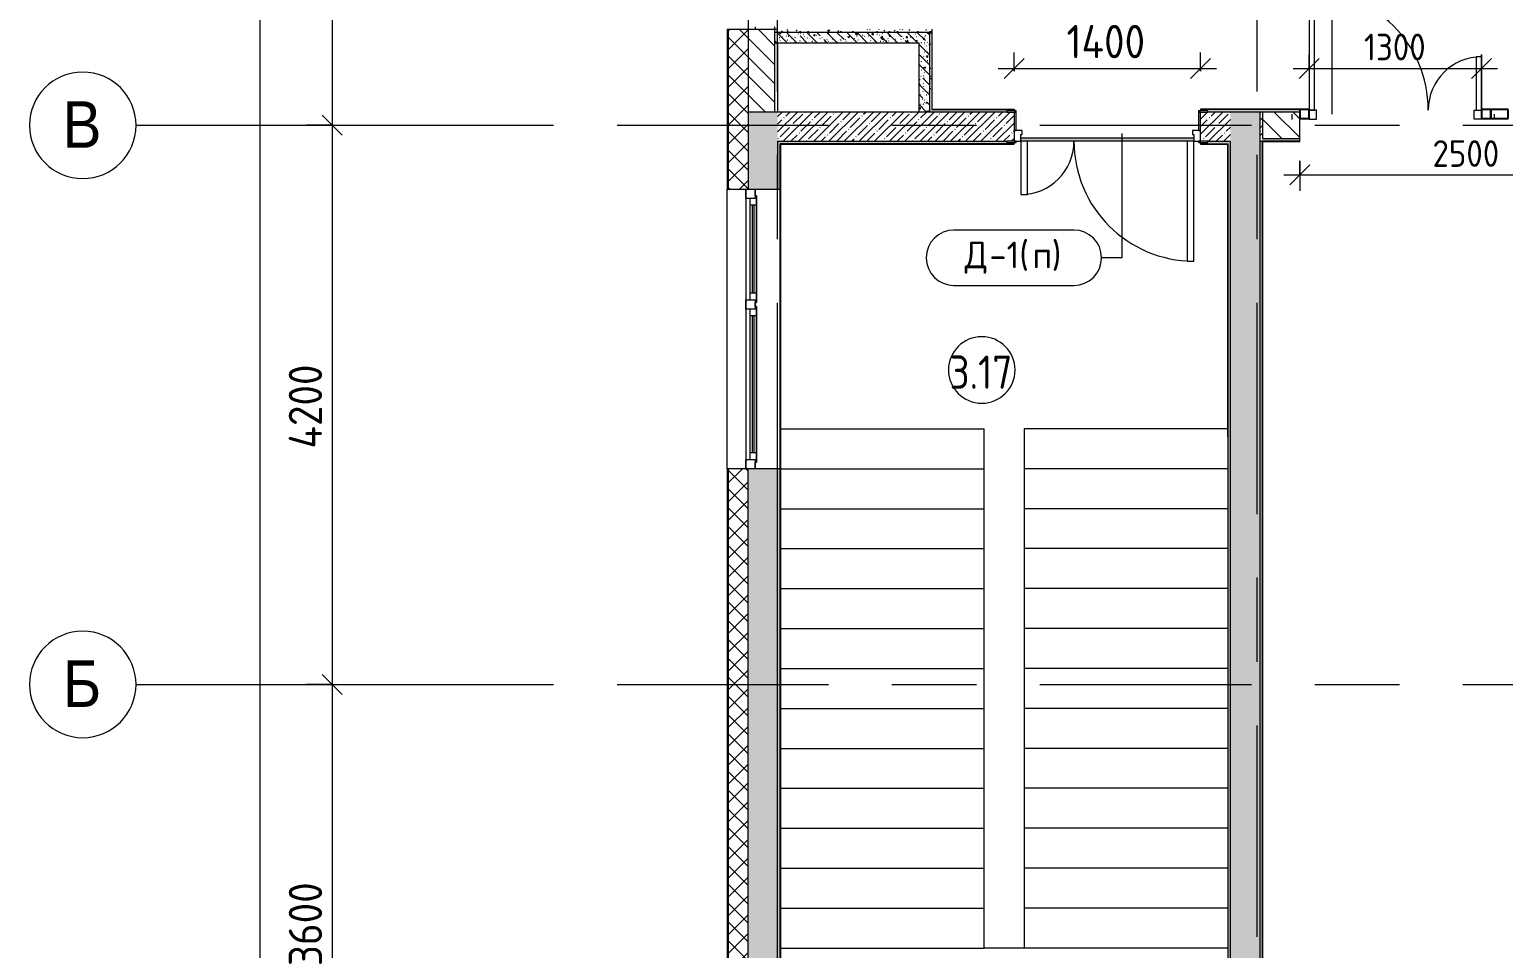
# Model space of a CAD drawing. Header units: millimetres. Extents: x -5524 to 188508, y -8553 to 29000.
# Drawn here: x -5507 to 5560, y 1616 to 8520 of the extents above; entities that cross this region are included whole.
import ezdxf

# ---------------------------------------------------------------- set-up
doc = ezdxf.new("R2010")
doc.units = ezdxf.units.MM
doc.linetypes.add('Осевая', pattern=[3175, 635, -476.25, 1587.5, -476.25])
for name, color, linetype, lineweight in [('A-ANNO-DIMS', 7, 'Continuous', 9), ('A-ANNO-DIMS-100', 7, 'Continuous', 9), ('A-AREA-IDEN', 7, 'Continuous', 9), ('A-DETL', 7, 'Continuous', 9), ('A-DETL-GENF', 7, 'Continuous', 9), ('A-DOOR-IDEN', 7, 'Continuous', 9), ('A-GLAZ', 7, 'Continuous', 9), ('A-GLAZ-1', 7, 'Continuous', 13), ('A-GLAZ-CURT', 7, 'Continuous', 9), ('A-GLAZ-CURT-1', 7, 'Continuous', 25), ('A-GLAZ-CWMG', 7, 'Continuous', 9), ('A-GLAZ-CWMG-1', 7, 'Continuous', 25), ('A-WALL', 7, 'Continuous', 9), ('I-WALL', 7, 'Continuous', 9), ('S-STRS-1', 7, 'Continuous', 9), ('Ограждение', 7, 'Continuous', 9), ('Оси', 7, 'Continuous', 9), ('Оси-1', 7, 'Continuous', 20), ('Оси-2', 7, 'Осевая', 9), ('Поручни', 7, 'Continuous', 9)]:
    doc.layers.add(name, color=color, linetype=linetype, lineweight=lineweight)
for name, color, linetype, lineweight, true_color in [('A-DOOR-1', 1, 'Continuous', 9, 0xff0000), ('A-DOOR-2', 1, 'Continuous', 13, 0xff0000), ('A-DOOR-FRAM-1', 1, 'Continuous', 13, 0xff0000), ('A-WALL-1', 7, 'Continuous', 9, 0x3c3c3c), ('A-WALL-FNSH-1', 7, 'Continuous', 9, 0x3c3c3c)]:
    doc.layers.add(name, color=color, linetype=linetype, lineweight=lineweight, true_color=true_color)
doc.styles.add('Arial', font='arial.ttf', dxfattribs={"width": 0.9, "height": 350})
doc.styles.add('GOST Common', font='GOST_Common.ttf', dxfattribs={"width": 0.9, "height": 250})
doc.styles.add('GOST Common_1', font='GOST_Common.ttf', dxfattribs={"height": 200})
doc.styles.add('ISOCPEUR', font='isocpeur.ttf', dxfattribs={"width": 0.9, "height": 250})
doc.styles.add('ISOCPEUR_1', font='isocpeur.ttf', dxfattribs={"width": 0.9, "height": 200})
doc.dimstyles.new('ISO-2_0_0_9К_Средний_округл2', dxfattribs={"dimscale": 304.8, "dimtxt": 199.196235, "dimasz": 0.492126, "dimexe": 0.393701, "dimexo": 0, "dimgap": 0, "dimtad": 1, "dimdec": 0, "dimrnd": 10, "dimzin": 0, "dimdsep": 46, "dimtxsty": 'ISOCPEUR_1', "dimblk1": 'OBLIQUE', "dimblk2": 'OBLIQUE', "dimsah": 1, "dimcen": 0.09, "dimdle": 0.393701, "dimazin": 0, "dimtfac": 1, "dimtdec": 4, "dimtix": 1, "dimtmove": 0, "dimatfit": 3, "dimfxl": 1, "dimtvp": 1, "dimtolj": 1, "dimtzin": 0, "dimarcsym": 2})
doc.dimstyles.new('ISO-2_5_0_9К_БОЛЬШОЙ', dxfattribs={"dimscale": 304.8, "dimtxt": 248.995294, "dimasz": 0.492126, "dimexe": 0.393701, "dimexo": 0.984252, "dimgap": 0, "dimtad": 1, "dimdec": 0, "dimrnd": 10, "dimzin": 0, "dimdsep": 46, "dimtxsty": 'ISOCPEUR', "dimblk1": 'OBLIQUE', "dimblk2": 'OBLIQUE', "dimsah": 1, "dimcen": 0.09, "dimdle": 0.393701, "dimazin": 0, "dimtfac": 1, "dimtdec": 4, "dimtix": 1, "dimtmove": 0, "dimatfit": 3, "dimfxl": 1, "dimtvp": 1, "dimtolj": 1, "dimtzin": 0, "dimarcsym": 2})
doc.dimstyles.new('ISO-2_5_0_9К_БОЛЬШОЙ_1', dxfattribs={"dimscale": 304.8, "dimtxt": 248.995294, "dimasz": 0.492126, "dimexe": 0.393701, "dimexo": 0.984252, "dimgap": 0, "dimtad": 1, "dimdec": 0, "dimrnd": 10, "dimzin": 0, "dimdsep": 46, "dimtxsty": 'ISOCPEUR', "dimblk1": 'OBLIQUE', "dimblk2": 'OBLIQUE', "dimsah": 1, "dimcen": 0.09, "dimdle": 0.393701, "dimazin": 0, "dimtfac": 1, "dimtdec": 4, "dimtix": 1, "dimtmove": 2, "dimatfit": 3, "dimfxl": 1, "dimtvp": 1, "dimtolj": 1, "dimtzin": 0, "dimarcsym": 2})
pattern_1 = [(135, (0, 0), (-70.7107, -70.7107), [])]
pattern_2 = [(45, (0, 0), (-57.0246, 57.0246), []), (45, (57.025, 0), (-57.0246, 57.0246), [100.806, -20.161, 3.353, -16.808])]
pattern_3 = [(135, (0, 0), (-75.4342, -75.4342), [106.68, -17.78, 3.556, -17.78]), (135, (0, 75.39), (-75.4342, -75.4342), []), (50, (0, 0), (127.5292, -11.1576), [13.335, -146.685]), (355, (0, 0), (-24.6697, 133.74), [10.668, -117.348]), (100.451, (10.63, -0.93), (102.8597, 122.5818), [11.333, -124.663]), (46.184, (0, 35.56), (189.7552, -29.4304), [20.002, -220.027]), (96.636, (15.81, 33.1), (166.182, 173.1996), [17, -186.995]), (351.184, (0, 35.56), (166.184, 173.1976), [16.002, -176.022]), (21, (17.78, 26.67), (106.1303, -71.586), [13.335, -146.685]), (326, (17.78, 26.67), (43.2619, 128.9318), [10.668, -117.348]), (71.451, (26.62, 20.7), (149.392, 57.345), [11.333, -124.663]), (37.5, (0, 0), (2.16223, 59.18836), [3.353, -112.573, 3.353, -115.773, -117.793]), (37.5, (0, 0), (2.16223, 59.18836), [-235.052, 3.353, -114.44]), (7.5, (0, 0), (46.77386, 70.12615), [3.353, -64.567, 3.353, -109.906, -44.894]), (7.5, (0, 0), (46.77386, 70.12615), [-181.178, 3.353, -41.542]), (327.5, (-39.65, 0), (94.91367, -4.0101), [3.353, -41.097, 3.353, -135.331, -184.023]), (327.5, (-39.65, 0), (94.91367, -4.0101), [-183.134, 3.353, -180.67]), (317.5, (-57.43, 0), (103.6906, 17.7988), [3.353, -54.432, 3.353, -88.748, -130.683]), (317.5, (-57.43, 0), (103.6906, 17.7988), [-149.885, 3.353, -127.33])]
pattern_4 = [(0, (0, 0), (121.92, 30.48), [10.058, -81.382, 10.058, -81.382, -487.68]), (0, (0, 0), (121.92, 30.48), [-182.88, 10.058, -172.822, 10.058, -81.382, -213.36]), (0, (0, 0), (121.92, 30.48), [-457.2, 10.058, -50.902, 10.058, -142.342]), (120, (45.72, 15.24), (-87.356454, 90.345817), [10.058, -81.382, 10.058, -81.382, -487.68]), (120, (45.72, 15.24), (-87.356454, 90.345817), [-182.88, 10.058, -172.822, 10.058, -81.382, -213.36]), (120, (45.72, 15.24), (-87.356454, 90.345817), [-457.2, 10.058, -50.902, 10.058, -142.342]), (240, (60.96, 76.2), (-34.563546, -120.825817), [10.058, -81.382, 10.058, -81.382, -487.68]), (240, (60.96, 76.2), (-34.563546, -120.825817), [-182.88, 10.058, -172.822, 10.058, -81.382, -213.36]), (240, (60.96, 76.2), (-34.563546, -120.825817), [-457.2, 10.058, -50.902, 10.058, -142.342])]

# ---------------------------------------------------------------- blocks, each defined once
blk = doc.blocks.new('120_Окно_СКБ_2Ст - 120_Окно_СКБ_2Ст 2100х2400 _мал створка справа_-V10-План заполнения дверных проемов 3 этажа в осях 1-12')
at = {"layer": 'A-GLAZ'}
for p, q in [((1050, -57), (-1050, -57)), ((-930, -107), (100, -107)), ((270, -107), (930, -107)), ((-1050, -127), (-1000, -127)), ((100, -117), (-930, -117)), ((170, -127), (200, -127)), ((930, -117), (270, -117)), ((1000, -127), (1050, -127))]:
    blk.add_line(p, q, dxfattribs=at)
at = {"layer": 'A-GLAZ-1'}
for p, q in [((-1050, -127), (-1050, -57)), ((-1050, -57), (-980, -57)), ((-980, -57), (-980, -127)), ((150, -87), (-980, -87)), ((-980, -87), (-980, -127)), ((-930, -137), (-930, -87)), ((100, -137), (100, -87)), ((150, -127), (150, -57)), ((150, -57), (220, -57)), ((150, -127), (150, -87)), ((220, -57), (220, -127)), ((980, -87), (220, -87)), ((220, -87), (220, -127)), ((270, -137), (270, -87)), ((930, -137), (930, -87)), ((980, -127), (980, -57)), ((980, -57), (1050, -57)), ((980, -127), (980, -87)), ((1050, -57), (1050, -127)), ((-980, -127), (-1050, -127)), ((-980, -127), (-1000, -127)), ((-1000, -127), (-1000, -137)), ((-1000, -137), (170, -137)), ((170, -137), (-1000, -137)), ((220, -127), (150, -127)), ((170, -127), (150, -127)), ((170, -137), (170, -127)), ((220, -127), (200, -127)), ((200, -127), (200, -137)), ((200, -137), (1000, -137)), ((1000, -137), (200, -137)), ((1050, -127), (980, -127)), ((1000, -127), (980, -127)), ((1000, -137), (1000, -127))]:
    blk.add_line(p, q, dxfattribs=at)
blk = doc.blocks.new('110_Дверь_СКБ_2Ст - Д-1 Лестничная клетка EIS60-24280000-План заполнения дверных проемов 3 этажа в осях 1-12')
at = {"layer": 'A-DOOR-1'}
for centre, radius, start, end in [((-637.5, 110), 900, 0, 90), ((662.5, 110), 400, 90, 180)]:
    blk.add_arc(centre, radius, start, end, dxfattribs=at)
at = {"layer": 'A-DOOR-2'}
for p, q in [((-637.5, 1010), (-637.5, 110)), ((-587.5, 1010), (-637.5, 1010)), ((-587.5, 110), (-587.5, 1010)), ((662.5, 510), (612.5, 510)), ((612.5, 510), (612.5, 110)), ((662.5, 110), (662.5, 510)), ((-637.5, 110), (-587.5, 110)), ((612.5, 110), (662.5, 110))]:
    blk.add_line(p, q, dxfattribs=at)
at = {"layer": 'A-DOOR-FRAM-1'}
for p, q in [((-672.5, 118), (-742.5, 118)), ((-742.5, 118), (-742.5, 110)), ((-672.5, 110), (-672.5, 118)), ((767.5, 118), (697.5, 118)), ((697.5, 118), (697.5, 110)), ((767.5, 110), (767.5, 118)), ((-742.5, 110), (-672.5, 110)), ((-637.5, 110), (-687.5, 110)), ((-687.5, 110), (-687.5, 30)), ((-687.5, 30), (-627.5, 30)), ((-672.5, 30), (-687.5, 30)), ((-687.5, 30), (-687.5, -110)), ((-672.5, -110), (-672.5, 30)), ((-637.5, 60), (-637.5, 110)), ((-627.5, 60), (-637.5, 60)), ((-627.5, 30), (-627.5, 60)), ((662.5, 60), (652.5, 60)), ((652.5, 60), (652.5, 30)), ((652.5, 30), (712.5, 30)), ((662.5, 110), (662.5, 60)), ((712.5, 110), (662.5, 110)), ((697.5, 110), (767.5, 110)), ((712.5, 30), (697.5, 30)), ((697.5, 30), (697.5, -110)), ((712.5, 30), (712.5, 110)), ((712.5, -110), (712.5, 30)), ((-672.5, -110), (-742.5, -110)), ((-742.5, -110), (-742.5, -118)), ((-687.5, -110), (-672.5, -110)), ((-672.5, -118), (-672.5, -110)), ((697.5, -110), (712.5, -110)), ((767.5, -110), (697.5, -110)), ((697.5, -110), (697.5, -118)), ((767.5, -118), (767.5, -110)), ((-742.5, -118), (-672.5, -118)), ((697.5, -118), (767.5, -118))]:
    blk.add_line(p, q, dxfattribs=at)
blk = doc.blocks.new('Дверь_Витражная_остекление_ - ДВН_ДАО_Главный вход_1200 в свету-31742133-План заполнения дверных проемов 3 этажа в осях 1-12')
at = {"layer": 'A-DETL-GENF'}
for p, q in [((-607.5, 925), (-647.5, 925)), ((-647.5, 925), (-647.5, 35)), ((-607.5, 30), (-607.5, 925)), ((647.5, 430), (607.5, 430)), ((607.5, 430), (607.5, 30)), ((647.5, 35), (647.5, 430)), ((-647.5, 30), (-607.5, 30)), ((-592.5, 30), (-647.5, 30)), ((-592.5, -40), (-592.5, 30)), ((592.5, -40), (592.5, 30)), ((592.5, 30), (647.5, 30)), ((607.5, 30), (647.5, 30)), ((-647.5, -35), (-647.5, -40)), ((-647.5, -40), (-592.5, -40)), ((647.5, -40), (592.5, -40)), ((647.5, -35), (647.5, -40))]:
    blk.add_line(p, q, dxfattribs=at)
at = {"layer": 'A-DOOR-1'}
for p, q in [((-647.5, 925), (-647.5, 35)), ((647.5, 430), (647.5, 35))]:
    blk.add_line(p, q, dxfattribs=at)
for centre, radius, start, end in [((-647.5, 30), 895, 360, 90), ((647.5, 30), 400, 90, 180)]:
    blk.add_arc(centre, radius, start, end, dxfattribs=at)
blk = doc.blocks.new('Системная панель - Стемалит - 40мм-V26-План заполнения дверных проемов 3 этажа в осях 1-12')
at = {"layer": 'A-GLAZ-CURT-1'}
for p, q in [((65, 35), (-65, 35)), ((-65, 35), (-65, -35)), ((65, -35), (65, 35)), ((-65, -35), (65, -35))]:
    blk.add_line(p, q, dxfattribs=at)
blk = doc.blocks.new('Прямоугольный импост - 50 x 70 мм-V27-План заполнения дверных проемов 3 этажа в осях 1-12')
at = {"layer": 'A-GLAZ-CWMG-1'}
for p, q in [((-35, 35), (35, 35)), ((-35, -35), (-35, 35)), ((35, 35), (35, -35)), ((35, -35), (-35, -35))]:
    blk.add_line(p, q, dxfattribs=at)
blk = doc.blocks.new('Прямоугольный импост - 50 x 70 мм-V28-План заполнения дверных проемов 3 этажа в осях 1-12')
at = {"layer": 'A-GLAZ-CWMG-1'}
for p, q in [((0, 35), (-70, 35)), ((-70, 35), (-70, -35)), ((0, -35), (0, 35)), ((-70, -35), (0, -35))]:
    blk.add_line(p, q, dxfattribs=at)
blk = doc.blocks.new('Ограждение - Ограждение-32882156-План заполнения дверных проемов 3 этажа в осях 1-12')
at = {"layer": 'Ограждение'}
blk.add_hatch(color=256, dxfattribs=at).paths.add_polyline_path([(3235, 7683), (3235, 7703), (1935, 7703), (1935, 7683), (2446, 7683)])
at = {"layer": 'Поручни'}
for p, q in [((3235, 7703), (1935, 7703)), ((1935, 7683), (3235, 7683))]:
    blk.add_line(p, q, dxfattribs=at)
blk = doc.blocks.new('Ось сетки - D8-29747960-План заполнения дверных проемов 3 этажа в осях 1-12')
at = {"layer": 'Оси-1'}
for start, end in [(360, 180), (180, 360)]:
    blk.add_arc((0, 0), 4, start, end, dxfattribs=at)
blk = doc.blocks.new('Марка_Помещения - Номер-25198446-План заполнения дверных проемов 3 этажа в осях 1-12')
at = {"layer": 'A-AREA-IDEN'}
for start, end in [(360, 180), (180, 360)]:
    blk.add_arc((0, 0), 2.5, start, end, dxfattribs=at)
blk = doc.blocks.new('М_двери - Типоразмер_рамка-25223575-План заполнения дверных проемов 3 этажа в осях 1-12')
at = {"layer": 'A-DOOR-IDEN'}
for p, q in [((4.5, 2.08), (-4.5, 2.08)), ((-4.5, -2.08), (4.5, -2.08))]:
    blk.add_line(p, q, dxfattribs=at)
for centre, start, end in [((-4.5, 0), 90, 270), ((4.5, 0), 270, 90)]:
    blk.add_arc(centre, 2.08, start, end, dxfattribs=at)
blk = doc.blocks.new('DIMBLOCK1-План заполнения дверных проемов 3 этажа в осях 1-12')
at = {"layer": 'A-ANNO-DIMS-100'}
for p, q in [((1885, 8208), (1885, 8347)), ((3285, 8208), (3285, 8347)), ((1765, 8227), (3405, 8227)), ((1885, 8227), (1885, 8208)), ((3285, 8227), (3285, 8208))]:
    blk.add_line(p, q, dxfattribs=at)
at = {"layer": 'A-ANNO-DIMS-100', "lineweight": 20}
for p, q in [((1885, 8227), (1960, 8302)), ((3285, 8227), (3360, 8302)), ((1885, 8227), (1810, 8152)), ((3285, 8227), (3210, 8152))]:
    blk.add_line(p, q, dxfattribs=at)
at = {"layer": 'A-ANNO-DIMS-100', "color": 0, "insert": (2279, 8554), "char_height": 250, "width": 735.49, "attachment_point": 1, "line_spacing_factor": 1.149209, "style": 'ISOCPEUR'}
blk.add_mtext('1400', dxfattribs=at)
blk = doc.blocks.new('_Oblique')
at = {"color": 0, "linetype": 'ByBlock', "lineweight": -2}
blk.add_line((-0.5, -0.5), (0.5, 0.5), dxfattribs=at)
blk = doc.blocks.new('DIMBLOCK8-План заполнения дверных проемов 3 этажа в осях 1-12')
at = {"layer": 'A-ANNO-DIMS-100'}
for p, q in [((-3777, 27120), (-3777, -120)), ((-3971, 27000), (-3657, 27000)), ((-3777, 27000), (-3971, 27000)), ((-3971, 0), (-3657, 0)), ((-3777, 0), (-3971, 0))]:
    blk.add_line(p, q, dxfattribs=at)
at = {"layer": 'A-ANNO-DIMS-100', "lineweight": 20}
for p, q in [((-3777, 27000), (-3852, 27075)), ((-3777, 27000), (-3702, 26925)), ((-3777, 0), (-3852, 75)), ((-3777, 0), (-3702, -75))]:
    blk.add_line(p, q, dxfattribs=at)
at = {"layer": 'A-ANNO-DIMS-100', "color": 0, "insert": (-4104, 13832), "char_height": 250, "width": 948.1, "attachment_point": 1, "rotation": 90, "line_spacing_factor": 1.149209, "style": 'ISOCPEUR'}
blk.add_mtext('27000', dxfattribs=at)
blk = doc.blocks.new('DIMBLOCK18-План заполнения дверных проемов 3 этажа в осях 1-12')
at = {"layer": 'A-ANNO-DIMS-100', "lineweight": 20}
for p, q in [((-3234, 10500), (-3309, 10575)), ((-3234, 10500), (-3159, 10425)), ((-3234, 7800), (-3309, 7875)), ((-3234, 7800), (-3159, 7725))]:
    blk.add_line(p, q, dxfattribs=at)
at = {"layer": 'A-ANNO-DIMS-100'}
for p, q in [((-2180, 10500), (-3354, 10500)), ((-3234, 10500), (-3234, 7800)), ((-3234, 10500), (-2180, 10500)), ((-3428, 7800), (-3114, 7800)), ((-3234, 7800), (-3428, 7800))]:
    blk.add_line(p, q, dxfattribs=at)
at = {"layer": 'A-ANNO-DIMS-100', "color": 0, "insert": (-3560, 8834), "char_height": 250, "width": 758.48, "attachment_point": 1, "rotation": 90, "line_spacing_factor": 1.149209, "style": 'ISOCPEUR'}
blk.add_mtext('2700', dxfattribs=at)
blk = doc.blocks.new('DIMBLOCK19-План заполнения дверных проемов 3 этажа в осях 1-12')
at = {"layer": 'A-ANNO-DIMS-100', "lineweight": 20}
for p, q in [((-3234, 7800), (-3309, 7875)), ((-3234, 7800), (-3159, 7725)), ((-3234, 3600), (-3309, 3675)), ((-3234, 3600), (-3159, 3525))]:
    blk.add_line(p, q, dxfattribs=at)
at = {"layer": 'A-ANNO-DIMS-100'}
for p, q in [((-3428, 7800), (-3114, 7800)), ((-3234, 7800), (-3428, 7800)), ((-3234, 7800), (-3234, 3600)), ((-3428, 3600), (-3114, 3600)), ((-3234, 3600), (-3428, 3600))]:
    blk.add_line(p, q, dxfattribs=at)
at = {"layer": 'A-ANNO-DIMS-100', "color": 0, "insert": (-3560, 5372), "char_height": 250, "width": 787.21, "attachment_point": 1, "rotation": 90, "line_spacing_factor": 1.149209, "style": 'ISOCPEUR'}
blk.add_mtext('4200', dxfattribs=at)
blk = doc.blocks.new('DIMBLOCK20-План заполнения дверных проемов 3 этажа в осях 1-12')
at = {"layer": 'A-ANNO-DIMS-100', "lineweight": 20}
for p, q in [((-3234, 3600), (-3309, 3675)), ((-3234, 3600), (-3159, 3525)), ((-3234, 0), (-3309, 75)), ((-3234, 0), (-3159, -75))]:
    blk.add_line(p, q, dxfattribs=at)
at = {"layer": 'A-ANNO-DIMS-100'}
for p, q in [((-3428, 3600), (-3114, 3600)), ((-3234, 3600), (-3428, 3600)), ((-3234, 3600), (-3234, -120)), ((-3428, 0), (-3114, 0)), ((-3234, 0), (-3428, 0))]:
    blk.add_line(p, q, dxfattribs=at)
at = {"layer": 'A-ANNO-DIMS-100', "color": 0, "insert": (-3560, 1484), "char_height": 250, "width": 758.48, "attachment_point": 1, "rotation": 90, "line_spacing_factor": 1.149209, "style": 'ISOCPEUR'}
blk.add_mtext('3600', dxfattribs=at)
blk = doc.blocks.new('DIMBLOCK36-План заполнения дверных проемов 3 этажа в осях 1-12')
at = {"layer": 'A-ANNO-DIMS-100'}
for p, q in [((4030, 7533), (4030, 7307)), ((4030, 7427), (4030, 7533)), ((6530, 7533), (6530, 7307)), ((6530, 7427), (6530, 7533)), ((3910, 7427), (6650, 7427))]:
    blk.add_line(p, q, dxfattribs=at)
at = {"layer": 'A-ANNO-DIMS-100', "lineweight": 20}
for p, q in [((4030, 7427), (3955, 7352)), ((4030, 7427), (4105, 7502)), ((6530, 7427), (6455, 7352)), ((6530, 7427), (6605, 7502))]:
    blk.add_line(p, q, dxfattribs=at)
at = {"layer": 'A-ANNO-DIMS-100', "color": 0, "insert": (5027, 7688), "char_height": 200, "width": 606.78, "attachment_point": 1, "line_spacing_factor": 1.149209, "style": 'ISOCPEUR_1'}
blk.add_mtext('2500', dxfattribs=at)
blk = doc.blocks.new('DIMBLOCK37-План заполнения дверных проемов 3 этажа в осях 1-12')
at = {"layer": 'A-ANNO-DIMS-100'}
for p, q in [((4100, 8333), (4100, 8107)), ((4100, 8227), (4100, 8333)), ((5395, 8333), (5395, 8107)), ((5395, 8227), (5395, 8333)), ((3980, 8227), (5515, 8227))]:
    blk.add_line(p, q, dxfattribs=at)
at = {"layer": 'A-ANNO-DIMS-100', "lineweight": 20}
for p, q in [((4100, 8227), (4175, 8302)), ((5395, 8227), (5470, 8302)), ((4100, 8227), (4025, 8152)), ((5395, 8227), (5320, 8152))]:
    blk.add_line(p, q, dxfattribs=at)
at = {"layer": 'A-ANNO-DIMS-100', "color": 0, "insert": (4512, 8488), "char_height": 200, "width": 565.41, "attachment_point": 1, "line_spacing_factor": 1.149209, "style": 'ISOCPEUR_1'}
blk.add_mtext('1300', dxfattribs=at)

msp = doc.modelspace()

# ---------------------------------------------------------------- hatches: boundary and pattern name
at = {"layer": 'A-WALL'}
h = msp.add_hatch(dxfattribs=at)
h.set_pattern_fill('FP_11', color=256, style=0, pattern_type=2)
h.set_pattern_definition([(45, (0, 0), (-70.7107, 70.7107), []), (135, (0, 0), (-70.7107, -70.7107), [])])
h.paths.add_polyline_path([(-260, -100), (-110, -100), (-110, 5220), (-260, 5220), (-260, 4375)])
h.paths.add_polyline_path([(-260, 7320), (-110, 7320), (-110, 8520), (-260, 8520)])
h.paths.add_polyline_path([(-259.9, 10820), (-110, 10820), (-110, 12220), (-260, 12220), (-260, 10820)])
h.paths.add_polyline_path([(-110, 13120), (-110, 15073), (-260, 15073), (-259.9, 13120)])
at = {"layer": 'I-WALL'}
h = msp.add_hatch(dxfattribs=at)
h.set_pattern_fill('FP_10', color=256, style=0, pattern_type=2)
h.set_pattern_definition(pattern_1)
h.paths.add_polyline_path([(90, 7900), (90, 8520), (-110, 8520), (-110, 7900)])
h.paths.add_polyline_path([(-110, 10820), (90, 10820), (90, 10900), (-110, 10900)])
h.paths.add_polyline_path([(90, 11400), (90, 12220), (-110, 12220), (-110, 11400)])
h.paths.add_polyline_path([(90, 13120), (90, 14680), (-110, 14680), (-110, 13120)])
h = msp.add_hatch(dxfattribs=at)
h.set_pattern_fill('FP_37', color=256, style=0, pattern_type=2)
h.set_pattern_definition(pattern_4)
h.paths.add_polyline_path([(110, 8500), (110, 8520), (90, 8520), (90, 8500)])
h.paths.add_polyline_path([(90, 10820), (110, 10820), (110, 10900), (90, 10900), (90, 10879)])
h = msp.add_hatch(dxfattribs=at)
h.set_pattern_fill('FP_37', color=256, style=0, pattern_type=2)
h.set_pattern_definition(pattern_4)
h.paths.add_polyline_path([(90, 8500), (1250, 8500), (1250, 8520), (90, 8520)])
h = msp.add_hatch(dxfattribs=at)
h.set_pattern_fill('FP_19', color=256, style=0, pattern_type=2)
h.set_pattern_definition(pattern_3)
h.paths.add_polyline_path([(1250, 8420), (1250, 8500), (90, 8500), (90, 8420), (1170, 8420)])
h = msp.add_hatch(dxfattribs=at)
h.set_pattern_fill('FP_19', color=256, style=0, pattern_type=2)
h.set_pattern_definition(pattern_3)
h.paths.add_polyline_path([(1250, 7900), (1250, 8420), (1170, 8420), (1170, 7900)])
h = msp.add_hatch(dxfattribs=at)
h.set_pattern_fill('FP_37', color=256, style=0, pattern_type=2)
h.set_pattern_definition(pattern_4)
h.paths.add_polyline_path([(1250, 7920), (1270, 7920), (1270, 8520), (1250, 8520), (1250, 8420)])
h = msp.add_hatch(dxfattribs=at)
h.set_pattern_fill('FP_12', color=256, style=0, pattern_type=2)
h.set_pattern_definition(pattern_2)
h.paths.add_polyline_path([(110, -100), (110, 5220), (-110, 5220), (-110, -100)])
h.paths.add_polyline_path([(-110, 7320), (110, 7320), (110, 7900), (-110, 7900), (-110, 7540.4)])
h = msp.add_hatch(dxfattribs=at)
h.set_pattern_fill('FP_12', color=256, style=0, pattern_type=2)
h.set_pattern_definition(pattern_2)
h.paths.add_polyline_path([(3510, 7680), (3510, 7900), (3285, 7900), (3285, 7680), (3357.5, 7680)])
h.paths.add_polyline_path([(1830, 7680), (1885, 7680), (1885, 7900), (110, 7900), (110, 7680), (1093.1, 7680)])
h.paths.add_polyline_path([(3750, 7680), (3750, 7900), (3730, 7900), (3730, 7680)])
h = msp.add_hatch(dxfattribs=at)
h.set_pattern_fill('FP_37', color=256, style=0, pattern_type=2)
h.set_pattern_definition(pattern_4)
h.paths.add_polyline_path([(38490, 7900), (38520, 7900), (38520, 7920), (36113.6, 7920), (36113.6, 7900), (38301.3, 7900)])
h.paths.add_polyline_path([(34753.6, 7900), (34753.6, 7920), (33010, 7920), (33010, 7900), (33610, 7900)])
h.paths.add_polyline_path([(30510, 7900), (30510, 7920), (27465, 7920), (27465, 7908), (27495, 7908), (27495, 7900), (29809.7, 7900)])
h.paths.add_polyline_path([(16660, 7900), (19315.5, 7900), (19315.5, 7920), (15009.3, 7920), (15009.3, 7900)])
h.paths.add_polyline_path([(25447.6, 7900), (26335, 7900.3), (26335, 7908), (26365, 7908), (26365, 7920), (24051, 7920), (24051, 7900)])
h.paths.add_polyline_path([(22611, 7900), (22611, 7920), (20719, 7920), (20719, 7900), (22510, 7900)])
h.paths.add_polyline_path([(13569.3, 7900), (13569.3, 7920), (11560, 7920), (11560, 7900), (12760, 7900)])
h.paths.add_polyline_path([(6530, 7900), (10560, 7900), (10560, 7920), (6530, 7920)])
h.paths.add_polyline_path([(4030, 7900), (4030, 7920), (3285, 7920), (3285, 7908), (3340, 7908), (3340, 7900), (3799.2, 7900)])
h.paths.add_polyline_path([(1830, 7900), (1830, 7908), (1885, 7908), (1885, 7920), (1250, 7920), (1250, 7900)])
h = msp.add_hatch(dxfattribs=at)
h.set_pattern_fill('FP_12', color=256, style=0, pattern_type=2)
h.set_pattern_definition(pattern_2)
h.paths.add_polyline_path([(3730, -100), (3730, 7900), (3510, 7900), (3510, -100)])
h = msp.add_hatch(dxfattribs=at)
h.set_pattern_fill('FP_10', color=256, style=0, pattern_type=2)
h.set_pattern_definition(pattern_1)
h.paths.add_polyline_path([(16110, 7700), (16660, 7700), (16660, 7900), (15009.3, 7900), (15009.3, 7700)])
h.paths.add_polyline_path([(12780, 7700), (13569.3, 7700), (13569.3, 7900), (12760, 7900), (12760, 7700)])
h.paths.add_polyline_path([(3799.2, 7700), (4030, 7700), (4030, 7900), (3750, 7900), (3750, 7700)])
h.paths.add_polyline_path([(7660, 7700), (7660, 7900), (6530, 7900), (6530, 7700), (7111, 7700)])
h.paths.add_polyline_path([(12160, 7700), (12160, 7900), (11560, 7900), (11560, 7700), (11917.3, 7700)])
h.paths.add_polyline_path([(8260, 7700), (10560, 7700), (10560, 7900), (8260, 7900), (8260, 7789.5)])
h = msp.add_hatch(dxfattribs=at)
h.set_pattern_fill('FP_37', color=256, style=0, pattern_type=2)
h.set_pattern_definition(pattern_4)
h.paths.add_polyline_path([(3490, 7660), (3510, 7660), (3510, 7680), (3340, 7680), (3340, 7672), (3285, 7672), (3285, 7660), (3357.5, 7660)])
h.paths.add_polyline_path([(110, 7660), (1885, 7660), (1885, 7672), (1830, 7672), (1830, 7680), (110, 7680)])
h = msp.add_hatch(dxfattribs=at)
h.set_pattern_fill('FP_37', color=256, style=0, pattern_type=2)
h.set_pattern_definition(pattern_4)
h.paths.add_polyline_path([(130, 120), (130, 5220), (110, 5220), (110, 120)])
h.paths.add_polyline_path([(130, 7320), (130, 7660), (110, 7660), (110, 7320)])
h = msp.add_hatch(dxfattribs=at)
h.set_pattern_fill('FP_37', color=256, style=0, pattern_type=2)
h.set_pattern_definition(pattern_4)
h.paths.add_polyline_path([(3490, 140), (3510, 140), (3510, 7660), (3490, 7659), (3490, 141)])
h = msp.add_hatch(dxfattribs=at)
h.set_pattern_fill('FP_37', color=256, style=0, pattern_type=2)
h.set_pattern_definition(pattern_4)
h.paths.add_polyline_path([(3750, 400), (3750, 7680), (3730, 7680), (3730, 400)])
h = msp.add_hatch(dxfattribs=at)
h.set_pattern_fill('FP_37', color=256, style=0, pattern_type=2)
h.set_pattern_definition(pattern_4)
h.paths.add_polyline_path([(3799.2, 7680), (4030, 7680), (4030, 7700), (3750, 7700), (3750, 7680)])
h.paths.add_polyline_path([(7031, 7680), (7031, 7700), (6530, 7700), (6530, 7680), (7011, 7680)])

# ---------------------------------------------------------------- linework, layer by layer
at = {"layer": 'A-DETL'}
for p, q in [((3970, 7883), (3970, 7843)), ((5490, 7883), (5490, 7843))]:
    msp.add_line(p, q, dxfattribs=at)
at = {"layer": 'A-DOOR-IDEN'}
for p, q in [((4274.1, 7885), (4274.1, 9000)), ((2693.6, 7739.6), (2693.6, 6805)), ((2693.6, 6805), (2541.7, 6805))]:
    msp.add_line(p, q, dxfattribs=at)
at = {"layer": 'A-WALL'}
for p, q in [((-110, 10820), (-110, 7320)), ((-263, 8520), (-263, 7320)), ((-260, 8520), (-260, 7320)), ((90, 8500), (1250, 8500)), ((1250, 8500), (1250, 7900)), ((110, 7900), (-110, 7900)), ((1830, 7900), (1250, 7900)), ((1271, 7921), (1271, 7920)), ((4030, 7900), (3340, 7900)), ((3750, 7900), (3750, 7700)), ((110, 7680), (1830, 7680)), ((110, 7680), (110, 7320)), ((130, 7660), (130, 7320)), ((130, 7320), (130, 7660)), ((1885, 7660), (130, 7660)), ((3285, 7660), (3490, 7660)), ((3340, 7680), (3510, 7680)), ((3490, 7659), (3489, 7659)), ((3510, 120), (3510, 7680)), ((3750, 7700), (4030, 7700)), ((3750, 7680), (3750, 400)), ((3751, 7679), (3750, 7679)), ((-268, 5220), (-268, 7320)), ((-263, 5220), (-263, -253)), ((-260, 5220), (-260, -250)), ((-110, -100), (-110, 5220)), ((110, 120), (110, 5220)), ((130, 5220), (130, 140)), ((130, 140), (130, 5220))]:
    msp.add_line(p, q, dxfattribs=at)
at = {"layer": 'A-WALL-1'}
for p, q in [((-58, 8540), (-58, 8520)), ((90, 7900), (90, 8540)), ((110, 8520), (-260, 8520)), ((90, 8420), (1170, 8420)), ((110, 8500), (110, 8520)), ((1170, 8420), (1170, 7900)), ((1270, 7920), (1270, 8520)), ((1250, 7900), (110, 7900)), ((1271, 7920), (1270, 7920)), ((1885, 7920), (1885, 7908)), ((4030, 7920), (3285, 7920)), ((3285, 7920), (3285, 7908)), ((3730, 7900), (3730, -250)), ((4030, 7680), (4030, 7920)), ((1885, 7660), (1885, 7672)), ((3285, 7672), (3285, 7660)), ((3490, 7660), (3490, 141)), ((3730, 7680), (3750, 7680)), ((-260, 7320), (130, 7320)), ((130, 5220), (-260, 5220))]:
    msp.add_line(p, q, dxfattribs=at)
at = {"layer": 'A-WALL-FNSH-1'}
for p, q in [((-260, 8520), (-268, 8520)), ((-268, 8520), (-268, 7320)), ((1271, 7921), (1271, 8521)), ((1271, 7921), (1885, 7921)), ((1271, 7920), (1885, 7920)), ((1885, 7921), (1885, 7920)), ((4030, 7921), (3285, 7921)), ((3285, 7921), (3285, 7920)), ((4030, 7921), (4030, 7920)), ((130, 7659), (1885, 7659)), ((131, 7659), (131, 7660)), ((1885, 7659), (1885, 7660)), ((3285, 7660), (3285, 7659)), ((3285, 7659), (3489, 7659)), ((4030, 7680), (3750, 7680)), ((3751, 7679), (4030, 7679)), ((3751, -48), (3751, 7679)), ((4030, 7679), (4030, 7680)), ((-268, 7320), (-260, 7320)), ((130, 7320), (131, 7320)), ((3489, 5459.5), (3489, 497.5)), ((-260, 5220), (-268, 5220)), ((-268, 5220), (-268, -258)), ((131, 5220), (130, 5220))]:
    msp.add_line(p, q, dxfattribs=at)
at = {"layer": 'I-WALL'}
for p, q in [((110, 8420), (110, 7900)), ((131, 7659), (131, 141)), ((3489, 5459.5), (3489, 7659)), ((130, 5220), (130, 7320)), ((130, 7320), (130, 5220)), ((130, 7320), (131, 7320)), ((131, 5620), (130, 5620)), ((130, 5527.5), (131, 5527.5)), ((131, 5229.7), (130, 5229.7)), ((131, 5213), (130, 5213))]:
    msp.add_line(p, q, dxfattribs=at)
at = {"layer": 'S-STRS-1'}
for p, q in [((130, 5520), (1660, 5520)), ((1660, 5220), (1660, 5520)), ((3490, 5520), (1960, 5520)), ((1960, 5520), (1960, 5220)), ((3490, 5520), (1960, 5520)), ((130, 5220), (1660, 5220)), ((130, 5220), (1660, 5220)), ((1660, 4920), (1660, 5220)), ((1960, 5220), (1960, 4920)), ((3490, 5220), (1960, 5220)), ((3490, 5220), (1960, 5220)), ((130, 4920), (1660, 4920)), ((130, 4920), (1660, 4920)), ((1660, 4620), (1660, 4920)), ((1960, 4920), (1960, 4620)), ((3490, 4920), (1960, 4920)), ((3490, 4920), (1960, 4920)), ((130, 4620), (1660, 4620)), ((130, 4620), (1660, 4620)), ((1660, 4320), (1660, 4620)), ((1960, 4620), (1960, 4320)), ((3490, 4620), (1960, 4620)), ((3490, 4620), (1960, 4620)), ((130, 4320), (1660, 4320)), ((130, 4320), (1660, 4320)), ((1660, 4020), (1660, 4320)), ((1960, 4320), (1960, 4020)), ((3490, 4320), (1960, 4320)), ((3490, 4320), (1960, 4320)), ((130, 4020), (1660, 4020)), ((130, 4020), (1660, 4020)), ((1660, 3720), (1660, 4020)), ((1960, 4020), (1960, 3720)), ((3490, 4020), (1960, 4020)), ((3490, 4020), (1960, 4020)), ((130, 3720), (1660, 3720)), ((130, 3720), (1660, 3720)), ((1660, 3420), (1660, 3720)), ((1960, 3720), (1960, 3420)), ((3490, 3720), (1960, 3720)), ((3490, 3720), (1960, 3720)), ((130, 3420), (1660, 3420)), ((130, 3420), (1660, 3420)), ((1660, 3120), (1660, 3420)), ((1960, 3420), (1960, 3120)), ((3490, 3420), (1960, 3420)), ((3490, 3420), (1960, 3420)), ((130, 3120), (1660, 3120)), ((130, 3120), (1660, 3120)), ((1660, 2820), (1660, 3120)), ((1960, 3120), (1960, 2820)), ((3490, 3120), (1960, 3120)), ((3490, 3120), (1960, 3120)), ((130, 2820), (1660, 2820)), ((130, 2820), (1660, 2820)), ((1660, 2520), (1660, 2820)), ((1960, 2820), (1960, 2520)), ((3490, 2820), (1960, 2820)), ((3490, 2820), (1960, 2820)), ((130, 2520), (1660, 2520)), ((130, 2520), (1660, 2520)), ((1660, 2220), (1660, 2520)), ((1960, 2520), (1960, 2220)), ((3490, 2520), (1960, 2520)), ((3490, 2520), (1960, 2520)), ((130, 2220), (1660, 2220)), ((130, 2220), (1660, 2220)), ((1660, 1920), (1660, 2220)), ((1960, 2220), (1960, 1920)), ((3490, 2220), (1960, 2220)), ((3490, 2220), (1960, 2220)), ((130, 1920), (1660, 1920)), ((130, 1920), (1660, 1920)), ((1660, 1620), (1660, 1920)), ((1960, 1920), (1960, 1620)), ((3490, 1920), (1960, 1920)), ((3490, 1920), (1960, 1920)), ((130, 1620), (1660, 1620)), ((130, 1620), (1660, 1620)), ((1960, 1620), (1660, 1620)), ((3490, 1620), (1960, 1620)), ((3490, 1620), (1960, 1620))]:
    msp.add_line(p, q, dxfattribs=at)
at = {"layer": 'Оси'}
for p, q in [((-4706.6, 7800), (-2206.6, 7800)), ((-4706.6, 3600), (-2206.6, 3600))]:
    msp.add_line(p, q, dxfattribs=at)
at = {"layer": 'Оси-2'}
for p, q in [((3710, 593.7), (3710, 24898.1)), ((110, 593.7), (110, 12880)), ((-2206.6, 7800), (36260, 7800)), ((-2206.6, 3600), (36260, 3600))]:
    msp.add_line(p, q, dxfattribs=at)

# ---------------------------------------------------------------- block references
at = {"layer": 'A-AREA-IDEN', "xscale": 99.99999999999993, "yscale": 99.99999999999993, "zscale": 99.99999999999993}
msp.add_blockref('Марка_Помещения - Номер-25198446-План заполнения дверных проемов 3 этажа в осях 1-12', (1642.5, 5962.3), dxfattribs=at)
at = {"layer": 'A-DOOR-1'}
msp.add_blockref('Дверь_Витражная_остекление_ - ДВН_ДАО_Главный вход_1200 в свету-31742133-План заполнения дверных проемов 3 этажа в осях 1-12', (4747.5, 7885), dxfattribs=at)
at = {"layer": 'A-DOOR-1', "rotation": 180}
msp.add_blockref('110_Дверь_СКБ_2Ст - Д-1 Лестничная клетка EIS60-24280000-План заполнения дверных проемов 3 этажа в осях 1-12', (2597.5, 7790), dxfattribs=at)
at = {"layer": 'A-DOOR-IDEN', "xscale": 99.99999999999993, "yscale": 99.99999999999993, "zscale": 99.99999999999993}
msp.add_blockref('М_двери - Типоразмер_рамка-25223575-План заполнения дверных проемов 3 этажа в осях 1-12', (1884, 6805), dxfattribs=at)
at = {"layer": 'A-GLAZ', "rotation": 89.99999999999991}
msp.add_blockref('120_Окно_СКБ_2Ст - 120_Окно_СКБ_2Ст 2100х2400 _мал створка справа_-V10-План заполнения дверных проемов 3 этажа в осях 1-12', (-185, 6270), dxfattribs=at)
at = {"layer": 'A-GLAZ-CURT'}
msp.add_blockref('Системная панель - Стемалит - 40мм-V26-План заполнения дверных проемов 3 этажа в осях 1-12', (5530, 7885), dxfattribs=at)
at = {"layer": 'A-GLAZ-CWMG', "rotation": 180}
msp.add_blockref('Прямоугольный импост - 50 x 70 мм-V28-План заполнения дверных проемов 3 этажа в осях 1-12', (4030, 7885), dxfattribs=at)
at = {"layer": 'A-GLAZ-CWMG', "extrusion": (0, 0, -1), "rotation": 180}
msp.add_blockref('Прямоугольный импост - 50 x 70 мм-V27-План заполнения дверных проемов 3 этажа в осях 1-12', (-5430, 7885), dxfattribs=at)
at = {"layer": 'Оси-1', "xscale": 99.99999999999993, "yscale": 99.99999999999993, "zscale": 99.99999999999993, "rotation": 269.9999999999994}
for p in [(-5106.6, 7800), (-5106.6, 3600)]:
    msp.add_blockref('Ось сетки - D8-29747960-План заполнения дверных проемов 3 этажа в осях 1-12', p, dxfattribs=at)
at = {"layer": 'Поручни'}
msp.add_blockref('Ограждение - Ограждение-32882156-План заполнения дверных проемов 3 этажа в осях 1-12', (0, 0), dxfattribs=at)

# ---------------------------------------------------------------- texts
at = {"layer": 'A-AREA-IDEN', "insert": (1400.7, 6070.8), "char_height": 250, "width": 606.076, "attachment_point": 1, "style": 'GOST Common'}
msp.add_mtext('3.17', dxfattribs=at)
at = {"layer": 'A-DOOR-IDEN', "char_height": 200, "attachment_point": 1, "style": 'GOST Common_1'}
for s, insert, width in [('\\fGOST Common|b0|i0|c204|p34|;Д', (1514.3, 6926.3), 224.472), ('-1(', (1699.5, 6926.3), 392.827), ('\\fGOST Common|b0|i0|c204|p34|;п', (2023.6, 6926.3), 176.371), ('\\fGOST Common|b0|i0|c204|p34|;)', (2169.1, 6926.3), 96.202)]:
    msp.add_mtext(s, dxfattribs=dict(at, insert=insert, width=width))
at = {"layer": 'Оси', "char_height": 350, "attachment_point": 1, "style": 'Arial'}
for s, insert, width in [('\\fArial|b0|i0|c204|p34|;\\W.9;В', (-5259.4, 7981), 360.759), ('\\fArial|b0|i0|c204|p34|;\\W.9;Б', (-5256.3, 3781), 353.544)]:
    msp.add_mtext(s, dxfattribs=dict(at, insert=insert, width=width))

# ---------------------------------------------------------------- dimensions: what is measured, and where the dimension line sits
at = {"layer": 'A-ANNO-DIMS'}
dim = msp.add_linear_dim(base=(-3777.5, 0), p1=(-3671.4, 27000), p2=(-3671.4, 0), angle=90, dimstyle='ISO-2_5_0_9К_БОЛЬШОЙ_1', override={"dimpost": '<>', "dimfxl": 26999.999823}, dxfattribs=at)
dim.commit()
dim.dimension.update_dxf_attribs({"geometry": 'DIMBLOCK8-План заполнения дверных проемов 3 этажа в осях 1-12', "text_midpoint": (-3937.4, 14306.5), "dimtype": 160, "text_rotation": 90})
for base, p1, p2, override, picture, middle in [((-3233.7, 7800), (-1880.1, 10500), (-3127.7, 7800), {"dimpost": '<>', "dimfxl": 2974.303974}, 'DIMBLOCK18-План заполнения дверных проемов 3 этажа в осях 1-12', (-3358.7, 9150)), ((-3233.7, 3600), (-3127.7, 7800), (-3127.7, 3600), {"dimpost": '<>', "dimfxl": 4200}, 'DIMBLOCK19-План заполнения дверных проемов 3 этажа в осях 1-12', (-3358.7, 5700)), ((-3233.7, 0), (-3127.7, 3600), (-3127.7, 0), {"dimpost": '<>', "dimfxl": 3600}, 'DIMBLOCK20-План заполнения дверных проемов 3 этажа в осях 1-12', (-3358.7, 1800))]:
    dim = msp.add_linear_dim(base=base, p1=p1, p2=p2, angle=90, dimstyle='ISO-2_5_0_9К_БОЛЬШОЙ', override=override, dxfattribs=at)
    dim.commit()
    dim.dimension.update_dxf_attribs({"geometry": picture, "text_midpoint": middle})
for base, p1, p2, dimstyle, override, picture, middle in [((3285, 8227.1), (1885, 7908), (3285, 7908), 'ISO-2_5_0_9К_БОЛЬШОЙ', {"dimpost": '<>', "dimfxl": 1400}, 'DIMBLOCK1-План заполнения дверных проемов 3 этажа в осях 1-12', (2585, 8352.1)), ((5395, 8227.1), (4100, 8333.2), (5395, 8333.2), 'ISO-2_0_0_9К_Средний_округл2', {"dimpost": '<>', "dimfxl": 1295}, 'DIMBLOCK37-План заполнения дверных проемов 3 этажа в осях 1-12', (4747.5, 8327.1)), ((6530, 7427.1), (4030, 7533.2), (6530, 7533.2), 'ISO-2_0_0_9К_Средний_округл2', {"dimpost": '<>', "dimfxl": 2500}, 'DIMBLOCK36-План заполнения дверных проемов 3 этажа в осях 1-12', (5280, 7527.1))]:
    dim = msp.add_linear_dim(base=base, p1=p1, p2=p2, dimstyle=dimstyle, override=override, dxfattribs=at)
    dim.commit()
    dim.dimension.update_dxf_attribs({"geometry": picture, "text_midpoint": middle})

doc.saveas('drawing.dxf')
